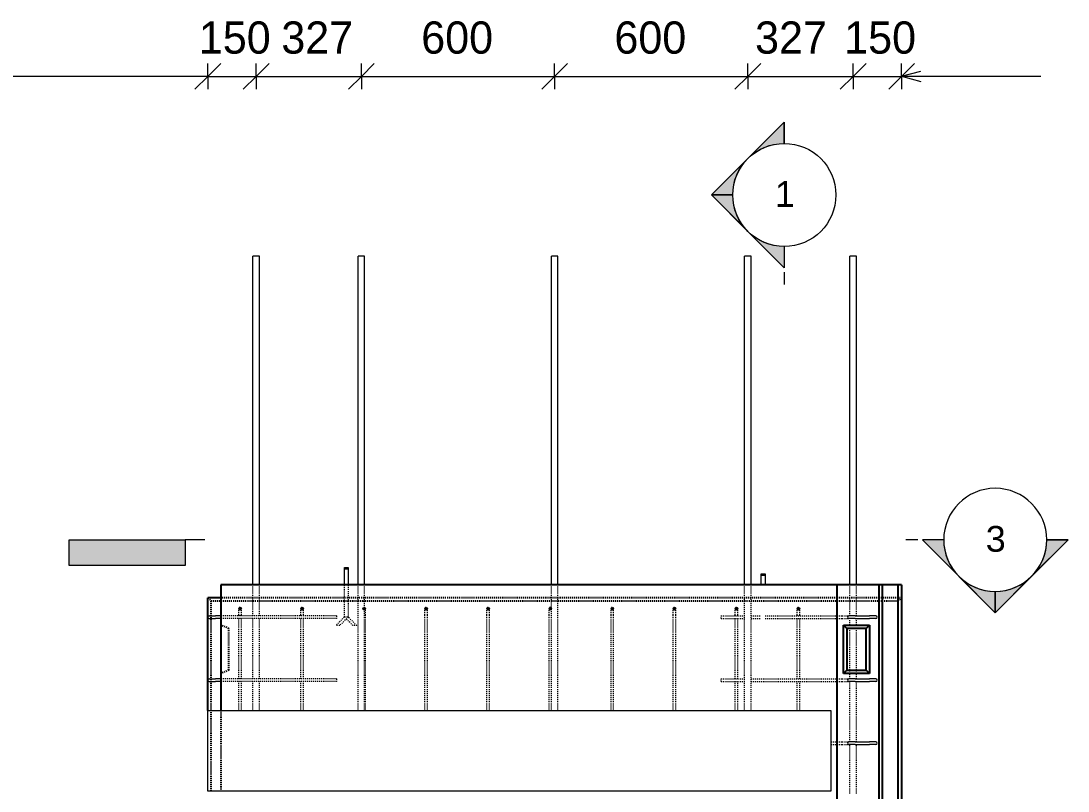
# Model space of a CAD drawing. Header units: millimetres. Extents: x 14477 to 26927, y -2096 to 7670.
# Drawn here: x 17730 to 20982, y 3060 to 5450 of the extents above; entities that cross this region are included whole.
import ezdxf

# ---------------------------------------------------------------- set-up
doc = ezdxf.new("R2010")
doc.units = ezdxf.units.MM
doc.linetypes.add('Dash', pattern=[6.36, 3.18, -3.18])
for name, color, linetype, lineweight in [('A-ANNO-DIMS', 211, 'Continuous', 9), ('A-ANNO-DIMS-40', 211, 'Continuous', 9), ('A-DETL-THIN', 151, 'Continuous', 18), ('A-GENM', 13, 'Continuous', 18), ('A-GENM-HDLN', 13, 'Dash', 18), ('A-WALL', 113, 'Continuous', 25), ('A-WALL-HDLN', 110, 'Dash', 25), ('G-ANNO-SYMB', 111, 'Continuous', 9), ('G-ANNO-TEXT', 231, 'Continuous', 9), ('S-BEAM', 12, 'Continuous', 18), ('S-RBAR', 171, 'Continuous', 18)]:
    doc.layers.add(name, color=color, linetype=linetype, lineweight=lineweight)
doc.styles.add('Arial', font='arial.ttf', dxfattribs={"height": 80})
doc.styles.add('Nirmala UI Semilight', font='NirmalaS.ttf', dxfattribs={"height": 100})
doc.dimstyles.new('Arrow_Filled_-_2_5_NI_UI', dxfattribs={"dimscale": 304.8, "dimtxt": 104.736395, "dimasz": 0.262467, "dimexe": 0.131234, "dimexo": 0.0625, "dimgap": 0.131234, "dimtad": 1, "dimdec": 0, "dimzin": 0, "dimdsep": 46, "dimtxsty": 'Nirmala UI Semilight', "dimblk1": 'OBLIQUE', "dimblk2": 'OBLIQUE', "dimsah": 1, "dimcen": 0.09, "dimazin": 0, "dimtfac": 1, "dimtdec": 4, "dimtix": 1, "dimtmove": 0, "dimatfit": 3, "dimfxl": 0.131234, "dimfxlon": 1, "dimtvp": 1, "dimtolj": 1, "dimtzin": 0, "dimarcsym": 2})
doc.dimstyles.new('Arrow_Filled_-_2_5_NI_UI_2', dxfattribs={"dimscale": 304.8, "dimtxt": 104.736395, "dimasz": 0.262467, "dimexe": 0.131234, "dimexo": 0.0625, "dimgap": 0.131234, "dimtad": 1, "dimdec": 0, "dimzin": 0, "dimdsep": 46, "dimtxsty": 'Nirmala UI Semilight', "dimblk1": 'OBLIQUE', "dimblk2": 'OBLIQUE', "dimsah": 1, "dimcen": 0.09, "dimazin": 0, "dimtfac": 1, "dimtdec": 4, "dimtix": 1, "dimtmove": 2, "dimatfit": 3, "dimfxl": 0.131234, "dimfxlon": 1, "dimtvp": 1, "dimtolj": 1, "dimtzin": 0, "dimarcsym": 2})

# ---------------------------------------------------------------- blocks, each defined once
blk = doc.blocks.new('M_Rectangular Corbel - M_Rectangular Corbel-1451328-Elevation Front')
at = {"layer": 'S-BEAM'}
for p, q in [((18310.1, 3060), (18310.1, 3310)), ((18310.1, 3310), (20244.6, 3310)), ((20244.6, 3310), (20244.6, 3060)), ((20244.6, 3060), (18310.1, 3060))]:
    blk.add_line(p, q, dxfattribs=at)
blk = doc.blocks.new('RR spread anchor face based - RR-SA-4_0-180-V1-Elevation Front')
at = {"layer": 'A-GENM'}
for p, q in [((20028.6, 3728.8), (20028.6, 3733.8)), ((20028.6, 3733.8), (20040.6, 3733.8)), ((20028.6, 3700), (20028.6, 3728.8)), ((20040.6, 3728.8), (20028.6, 3728.8)), ((20040.6, 3733.8), (20040.6, 3728.8)), ((20040.6, 3728.8), (20040.6, 3700))]:
    blk.add_line(p, q, dxfattribs=at)
blk = doc.blocks.new('RR spread anchor face based - RR-SA-4_0-180-1726831-Elevation Front')
at = {"layer": 'A-GENM'}
for p, q in [((18734.1, 3748.8), (18734.1, 3753.8)), ((18734.1, 3753.8), (18746.1, 3753.8)), ((18734.1, 3700), (18734.1, 3748.8)), ((18746.1, 3748.8), (18734.1, 3748.8)), ((18746.1, 3753.8), (18746.1, 3748.8)), ((18746.1, 3748.8), (18746.1, 3700))]:
    blk.add_line(p, q, dxfattribs=at)
at = {"layer": 'A-GENM-HDLN'}
for p, q in [((18734.1, 3600.3), (18734.1, 3700)), ((18746.1, 3700), (18746.1, 3600.3)), ((18734.1, 3600.3), (18707.6, 3573.8)), ((18746.1, 3600.3), (18719.6, 3573.8)), ((18734.1, 3600.3), (18746.1, 3600.3)), ((18734.1, 3600.3), (18746.1, 3600.3)), ((18760.6, 3573.8), (18740.1, 3594.3)), ((18772.6, 3573.8), (18746.1, 3600.3)), ((18719.6, 3573.8), (18707.6, 3573.8)), ((18772.6, 3573.8), (18760.6, 3573.8))]:
    blk.add_line(p, q, dxfattribs=at)
blk = doc.blocks.new('Detail View - M_Section Head - Filled SHOP DWG-1002450-Elevation Front')
at = {"layer": 'G-ANNO-SYMB'}
h = blk.add_hatch(color=256, dxfattribs=at)
edge = h.paths.add_edge_path()
edge.add_line((20529.2, -460.2), (20595.5, -460.2))
edge.add_arc((20755.5, -460.2), 160, 180, 225)
edge.add_line((20642.3, -573.3), (20529.2, -460.2))
h = blk.add_hatch(color=256, dxfattribs=at)
edge = h.paths.add_edge_path()
edge.add_line((20981.8, -460.2), (20868.6, -573.3))
edge.add_arc((20755.5, -460.2), 160, 315, 360)
edge.add_line((20915.5, -460.2), (20981.8, -460.2))
h = blk.add_hatch(color=256, dxfattribs=at)
edge = h.paths.add_edge_path()
edge.add_line((20755.5, -686.5), (20642.3, -573.3))
edge.add_arc((20755.5, -460.2), 160, 225, 270)
edge.add_line((20755.5, -620.2), (20755.5, -686.5))
h = blk.add_hatch(color=256, dxfattribs=at)
edge = h.paths.add_edge_path()
edge.add_line((20755.5, -686.5), (20755.5, -620.2))
edge.add_arc((20755.5, -460.2), 160, 270, 315)
edge.add_line((20868.6, -573.3), (20755.5, -686.5))
for p, q in [((20755.5, -686.5), (20529.2, -460.2)), ((20595.5, -460.2), (20529.2, -460.2)), ((20529.2, -460.2), (20642.3, -573.3)), ((20595.5, -460.2), (20529.2, -460.2)), ((20755.5, -686.5), (20981.8, -460.2)), ((20868.6, -573.3), (20981.8, -460.2)), ((20915.5, -460.2), (20981.8, -460.2)), ((20981.8, -460.2), (20915.5, -460.2)), ((20642.3, -573.3), (20755.5, -686.5)), ((20755.5, -686.5), (20868.6, -573.3)), ((20755.5, -620.2), (20755.5, -686.5)), ((20755.5, -686.5), (20755.5, -620.2))]:
    blk.add_line(p, q, dxfattribs=at)
for start, end in [(360, 180), (180, 360), (180, 225), (315, 0), (225, 270), (270, 315)]:
    blk.add_arc((20755.5, -460.2), 160, start, end, dxfattribs=at)
blk = doc.blocks.new('DIMBLOCK21-Elevation Front')
at = {"layer": 'A-ANNO-DIMS-40'}
for p, q in [((18310.1, 5278.5), (18350.1, 5318.5)), ((18310.1, 5278.5), (18310.1, 5318.5)), ((18460.1, 5278.5), (18500.1, 5318.5)), ((18460.1, 5278.5), (18460.1, 5318.5)), ((18310.1, 5278.5), (18270.1, 5238.5)), ((18310.1, 5278.5), (18460.1, 5278.5)), ((18310.1, 5278.5), (18310.1, 5238.5)), ((18460.1, 5278.5), (18420.1, 5238.5)), ((18460.1, 5278.5), (18460.1, 5238.5))]:
    blk.add_line(p, q, dxfattribs=at)
at = {"layer": 'A-ANNO-DIMS-40', "color": 0, "insert": (18282.2, 5449), "char_height": 100, "width": 246.797, "attachment_point": 1, "line_spacing_factor": 1.142579, "style": 'Nirmala UI Semilight'}
blk.add_mtext('150', dxfattribs=at)
blk = doc.blocks.new('_Oblique')
at = {"color": 0, "linetype": 'ByBlock', "lineweight": -2}
blk.add_line((-0.5, -0.5), (0.5, 0.5), dxfattribs=at)
blk = doc.blocks.new('DIMBLOCK22-Elevation Front')
at = {"layer": 'A-ANNO-DIMS-40'}
for p, q in [((18460.1, 5278.5), (18500.1, 5318.5)), ((18460.1, 5278.5), (18460.1, 5318.5)), ((18787.1, 5278.5), (18827.1, 5318.5)), ((18787.1, 5278.5), (18787.1, 5318.5)), ((18460.1, 5278.5), (18420.1, 5238.5)), ((18460.1, 5278.5), (18787.1, 5278.5)), ((18460.1, 5278.5), (18460.1, 5238.5)), ((18787.1, 5278.5), (18747.1, 5238.5)), ((18787.1, 5278.5), (18787.1, 5238.5))]:
    blk.add_line(p, q, dxfattribs=at)
at = {"layer": 'A-ANNO-DIMS-40', "color": 0, "insert": (18538.3, 5449), "char_height": 100, "width": 269.649, "attachment_point": 1, "line_spacing_factor": 1.142579, "style": 'Nirmala UI Semilight'}
blk.add_mtext('327', dxfattribs=at)
blk = doc.blocks.new('DIMBLOCK23-Elevation Front')
at = {"layer": 'A-ANNO-DIMS-40'}
for p, q in [((18787.1, 5278.5), (18827.1, 5318.5)), ((18787.1, 5278.5), (18787.1, 5318.5)), ((19387.1, 5278.5), (19427.1, 5318.5)), ((19387.1, 5278.5), (19387.1, 5318.5)), ((18787.1, 5278.5), (18747.1, 5238.5)), ((18787.1, 5278.5), (19387.1, 5278.5)), ((18787.1, 5278.5), (18787.1, 5238.5)), ((19387.1, 5278.5), (19347.1, 5238.5)), ((19387.1, 5278.5), (19387.1, 5238.5))]:
    blk.add_line(p, q, dxfattribs=at)
at = {"layer": 'A-ANNO-DIMS-40', "color": 0, "insert": (18972.8, 5449), "char_height": 100, "width": 274.219, "attachment_point": 1, "line_spacing_factor": 1.142579, "style": 'Nirmala UI Semilight'}
blk.add_mtext('600', dxfattribs=at)
blk = doc.blocks.new('DIMBLOCK24-Elevation Front')
at = {"layer": 'A-ANNO-DIMS-40'}
for p, q in [((19387.1, 5278.5), (19427.1, 5318.5)), ((19387.1, 5278.5), (19387.1, 5318.5)), ((19987.1, 5278.5), (20027.1, 5318.5)), ((19987.1, 5278.5), (19987.1, 5318.5)), ((19387.1, 5278.5), (19347.1, 5238.5)), ((19387.1, 5278.5), (19987.1, 5278.5)), ((19387.1, 5278.5), (19387.1, 5238.5)), ((19987.1, 5278.5), (19947.1, 5238.5)), ((19987.1, 5278.5), (19987.1, 5238.5))]:
    blk.add_line(p, q, dxfattribs=at)
at = {"layer": 'A-ANNO-DIMS-40', "color": 0, "insert": (19572.8, 5449), "char_height": 100, "width": 274.219, "attachment_point": 1, "line_spacing_factor": 1.142579, "style": 'Nirmala UI Semilight'}
blk.add_mtext('600', dxfattribs=at)
blk = doc.blocks.new('DIMBLOCK25-Elevation Front')
at = {"layer": 'A-ANNO-DIMS-40'}
for p, q in [((19987.1, 5278.5), (20027.1, 5318.5)), ((19987.1, 5278.5), (19987.1, 5318.5)), ((20314.2, 5278.5), (20354.2, 5318.5)), ((20314.2, 5278.5), (20314.2, 5318.5)), ((19987.1, 5278.5), (19947.1, 5238.5)), ((19987.1, 5278.5), (20314.2, 5278.5)), ((19987.1, 5278.5), (19987.1, 5238.5)), ((20314.2, 5278.5), (20274.2, 5238.5)), ((20314.2, 5278.5), (20314.2, 5238.5))]:
    blk.add_line(p, q, dxfattribs=at)
at = {"layer": 'A-ANNO-DIMS-40', "color": 0, "insert": (20009.7, 5449), "char_height": 100, "width": 269.649, "attachment_point": 1, "line_spacing_factor": 1.142579, "style": 'Nirmala UI Semilight'}
blk.add_mtext('327', dxfattribs=at)
blk = doc.blocks.new('DIMBLOCK26-Elevation Front')
at = {"layer": 'A-ANNO-DIMS-40'}
for p, q in [((20314.2, 5278.5), (20354.2, 5318.5)), ((20314.2, 5278.5), (20314.2, 5318.5)), ((20464.6, 5278.5), (20504.6, 5318.5)), ((20464.6, 5278.5), (20464.6, 5318.5)), ((20314.2, 5278.5), (20274.2, 5238.5)), ((20314.2, 5278.5), (20464.6, 5278.5)), ((20314.2, 5278.5), (20314.2, 5238.5)), ((20464.6, 5278.5), (20424.6, 5238.5)), ((20464.6, 5278.5), (20464.6, 5238.5))]:
    blk.add_line(p, q, dxfattribs=at)
at = {"layer": 'A-ANNO-DIMS-40', "color": 0, "insert": (20286.5, 5449), "char_height": 100, "width": 246.797, "attachment_point": 1, "line_spacing_factor": 1.142579, "style": 'Nirmala UI Semilight'}
blk.add_mtext('150', dxfattribs=at)
blk = doc.blocks.new('Detail View - M_Section Tail - Filled Horizontal-14034-Elevation Front')
at = {"layer": 'G-ANNO-SYMB'}
blk.add_hatch(color=256, dxfattribs=at).paths.add_polyline_path([(18239.3, -540.2), (18239.3, -460.2), (17879.3, -460.2), (17879.3, -540.2)])
for p, q in [((17879.3, -540.2), (17879.3, -460.2)), ((17879.3, -460.2), (18239.3, -460.2)), ((18239.3, -460.2), (18239.3, -540.2)), ((18239.3, -540.2), (17879.3, -540.2))]:
    blk.add_line(p, q, dxfattribs=at)

msp = doc.modelspace()

# ---------------------------------------------------------------- hatches: boundary and pattern name
at = {"layer": 'S-RBAR'}
for points in [[(18410.1, 3622), (18414.1, 3626), (18410.1, 3630), (18406.1, 3626)], [(18602.8, 3622), (18606.8, 3626), (18602.8, 3630), (18598.8, 3626)], [(18795.5, 3622), (18799.5, 3626), (18795.5, 3630), (18791.5, 3626)], [(18988.2, 3622), (18992.2, 3626), (18988.2, 3630), (18984.2, 3626)], [(19181, 3622), (19185, 3626), (19181, 3630), (19177, 3626)], [(19373.7, 3622), (19377.7, 3626), (19373.7, 3630), (19369.7, 3626)], [(19566.4, 3622), (19570.4, 3626), (19566.4, 3630), (19562.4, 3626)], [(19759.1, 3622), (19763.1, 3626), (19759.1, 3630), (19755.1, 3626)], [(19951.8, 3622), (19955.8, 3626), (19951.8, 3630), (19947.8, 3626)], [(20144.6, 3622), (20148.6, 3626), (20144.6, 3630), (20140.6, 3626)]]:
    msp.add_hatch(color=256, dxfattribs=at).paths.add_polyline_path(points)
h = msp.add_hatch(color=256, dxfattribs=at)
edge = h.paths.add_edge_path()
edge.add_arc((18410.1, 3626), 4, 0, 360)
h = msp.add_hatch(color=256, dxfattribs=at)
edge = h.paths.add_edge_path()
edge.add_arc((18602.8, 3626), 4, 0, 360)
h = msp.add_hatch(color=256, dxfattribs=at)
edge = h.paths.add_edge_path()
edge.add_arc((18795.5, 3626), 4, 0, 360)
h = msp.add_hatch(color=256, dxfattribs=at)
edge = h.paths.add_edge_path()
edge.add_arc((18988.2, 3626), 4, 0, 360)
h = msp.add_hatch(color=256, dxfattribs=at)
edge = h.paths.add_edge_path()
edge.add_arc((19181, 3626), 4, 0, 360)
h = msp.add_hatch(color=256, dxfattribs=at)
edge = h.paths.add_edge_path()
edge.add_arc((19373.7, 3626), 4, 0, 360)
h = msp.add_hatch(color=256, dxfattribs=at)
edge = h.paths.add_edge_path()
edge.add_arc((19566.4, 3626), 4, 0, 360)
h = msp.add_hatch(color=256, dxfattribs=at)
edge = h.paths.add_edge_path()
edge.add_arc((19759.1, 3626), 4, 0, 360)
h = msp.add_hatch(color=256, dxfattribs=at)
edge = h.paths.add_edge_path()
edge.add_arc((19951.8, 3626), 4, 0, 360)
h = msp.add_hatch(color=256, dxfattribs=at)
edge = h.paths.add_edge_path()
edge.add_arc((20144.6, 3626), 4, 0, 360)

# ---------------------------------------------------------------- linework, layer by layer
at = {"layer": 'A-DETL-THIN'}
msp.add_line((18310.1, 5278.5), (16538.7, 5278.5), dxfattribs=at)
at = {"layer": 'A-WALL'}
for p, q in [((18350.1, 3700), (18350.1, 3310)), ((20464.6, 3700), (18350.1, 3700)), ((20264.6, -1395), (20264.6, 3700)), ((20394.6, -1395), (20394.6, 3700)), ((20404.6, 3700), (20404.6, -1395)), ((20454.6, -1395), (20454.6, 3700)), ((20464.6, 3700), (20464.6, -1395)), ((18310.1, 3600.4), (18310.1, 3660)), ((18350.1, 3660), (18310.1, 3660)), ((18310.1, 3404.6), (18310.1, 3599.6)), ((20284.6, 3425), (20284.6, 3575)), ((20284.6, 3575), (20364.6, 3575)), ((20294.6, 3565), (20284.6, 3575)), ((20294.6, 3565), (20294.6, 3435)), ((20354.6, 3565), (20294.6, 3565)), ((20354.6, 3565), (20364.6, 3575)), ((20354.6, 3435), (20354.6, 3565)), ((20364.6, 3575), (20364.6, 3425)), ((20284.6, 3425), (20294.6, 3435)), ((20364.6, 3425), (20284.6, 3425)), ((20294.6, 3435), (20354.6, 3435)), ((20354.6, 3435), (20364.6, 3425)), ((18310.1, 3310), (18310.1, 3403.8))]:
    msp.add_line(p, q, dxfattribs=at)
at = {"layer": 'A-WALL-HDLN'}
for p, q in [((18310.5, 3660), (18320.1, 3650.4)), ((18320.1, 3310), (18320.1, 3650.4)), ((18320.1, 3650.4), (18350, 3650.4)), ((20264.5, 3660), (18350.1, 3660)), ((18350.1, 3650.4), (18450, 3650.4)), ((18450.1, 3650.4), (18470, 3650.4)), ((18470.1, 3650.4), (18734, 3650.4)), ((18734.1, 3650.4), (18746, 3650.4)), ((18746.1, 3650.4), (18777, 3650.4)), ((18777.1, 3650.4), (18797, 3650.4)), ((18797.1, 3650.4), (19377, 3650.4)), ((19377.1, 3650.4), (19397, 3650.4)), ((19397.1, 3650.4), (19977, 3650.4)), ((19977.1, 3650.4), (19997, 3650.4)), ((19997.1, 3650.4), (20264.5, 3650.4)), ((20394.5, 3660), (20264.6, 3660)), ((20264.6, 3650.4), (20304.1, 3650.4)), ((20304.2, 3650.4), (20324.1, 3650.4)), ((20324.2, 3650.4), (20394.5, 3650.4)), ((20404.5, 3660), (20394.6, 3660)), ((20394.6, 3650.4), (20404.5, 3650.4)), ((20454.5, 3660), (20404.6, 3660)), ((20404.6, 3650.4), (20454.5, 3650.4)), ((20454.6, 3650.4), (20464.1, 3660)), ((20464.6, 3660), (20454.6, 3660)), ((18375.1, 3565), (18350.1, 3575)), ((18375.1, 3435), (18375.1, 3565)), ((18375.1, 3435), (18350.1, 3425)), ((18320.1, 3060), (18320.1, 3310)), ((18350.1, 3310), (18350.1, 3060))]:
    msp.add_line(p, q, dxfattribs=at)
at = {"layer": 'G-ANNO-SYMB'}
for p, q in [((20100.5, 4670.2), (20100.5, 4632.6)), ((18300.9, 3839.8), (18239.3, 3839.8)), ((20515.5, 3839.8), (20477.7, 3839.8))]:
    msp.add_line(p, q, dxfattribs=at)
at = {"layer": 'G-ANNO-TEXT', "color": 7}
for q in [(20524.6, 5294.7), (20524.6, 5262.5), (20897, 5278.6)]:
    msp.add_line((20464.6, 5278.6), q, dxfattribs=at)
at = {"layer": 'S-RBAR'}
for p, q in [((18470.1, 4720), (18450.1, 4720)), ((18450.1, 3700), (18450.1, 4720)), ((18470.1, 3700), (18470.1, 4720)), ((18797.1, 4720), (18777.1, 4720)), ((18777.1, 3700), (18777.1, 4720)), ((18797.1, 3700), (18797.1, 4720)), ((19397.1, 4720), (19377.1, 4720)), ((19377.1, 3700), (19377.1, 4720)), ((19397.1, 3700), (19397.1, 4720)), ((19997.1, 4720), (19977.1, 4720)), ((19977.1, 3700), (19977.1, 4720)), ((19997.1, 3700), (19997.1, 4720)), ((20324.2, 4720), (20304.2, 4720)), ((20304.2, 3700), (20304.2, 4720)), ((20324.2, 3700), (20324.2, 4720)), ((18410.1, 3630), (18406.1, 3626)), ((18406.1, 3626), (18410.1, 3622)), ((18414.1, 3626), (18410.1, 3630)), ((18410.1, 3622), (18414.1, 3626)), ((18602.8, 3630), (18598.8, 3626)), ((18598.8, 3626), (18602.8, 3622)), ((18606.8, 3626), (18602.8, 3630)), ((18602.8, 3622), (18606.8, 3626)), ((18795.5, 3630), (18791.5, 3626)), ((18791.5, 3626), (18795.5, 3622)), ((18799.5, 3626), (18795.5, 3630)), ((18795.5, 3622), (18799.5, 3626)), ((18988.2, 3630), (18984.2, 3626)), ((18984.2, 3626), (18988.2, 3622)), ((18992.2, 3626), (18988.2, 3630)), ((18988.2, 3622), (18992.2, 3626)), ((19181, 3630), (19177, 3626)), ((19177, 3626), (19181, 3622)), ((19185, 3626), (19181, 3630)), ((19181, 3622), (19185, 3626)), ((19373.7, 3630), (19369.7, 3626)), ((19369.7, 3626), (19373.7, 3622)), ((19377.7, 3626), (19373.7, 3630)), ((19373.7, 3622), (19377.7, 3626)), ((19566.4, 3630), (19562.4, 3626)), ((19562.4, 3626), (19566.4, 3622)), ((19570.4, 3626), (19566.4, 3630)), ((19566.4, 3622), (19570.4, 3626)), ((19759.1, 3630), (19755.1, 3626)), ((19755.1, 3626), (19759.1, 3622)), ((19763.1, 3626), (19759.1, 3630)), ((19759.1, 3622), (19763.1, 3626)), ((19951.8, 3630), (19947.8, 3626)), ((19947.8, 3626), (19951.8, 3622)), ((19955.8, 3626), (19951.8, 3630)), ((19951.8, 3622), (19955.8, 3626)), ((20144.6, 3630), (20140.6, 3626)), ((20140.6, 3626), (20144.6, 3622)), ((20148.6, 3626), (20144.6, 3630)), ((20144.6, 3622), (20148.6, 3626)), ((18314.1, 3604), (18334.1, 3604)), ((18314.1, 3596), (18334.1, 3596)), ((18350.1, 3604), (18334.1, 3604)), ((18350.1, 3596), (18334.1, 3596)), ((20320.6, 3604), (20300.6, 3604)), ((20320.6, 3596), (20300.6, 3596)), ((20320.6, 3604), (20364.6, 3604)), ((20320.6, 3596), (20364.6, 3596)), ((20384.6, 3604), (20364.6, 3604)), ((20384.6, 3596), (20364.6, 3596)), ((18314.1, 3408.2), (18334.1, 3408.2)), ((18314.1, 3400.2), (18334.1, 3400.2)), ((18350.1, 3408.2), (18334.1, 3408.2)), ((18350.1, 3400.2), (18334.1, 3400.2)), ((20320.6, 3408.2), (20300.6, 3408.2)), ((20320.6, 3400.2), (20300.6, 3400.2)), ((20320.6, 3408.2), (20364.6, 3408.2)), ((20320.6, 3400.2), (20364.6, 3400.2)), ((20384.6, 3408.2), (20364.6, 3408.2)), ((20384.6, 3400.2), (20364.6, 3400.2)), ((20320.6, 3212.4), (20300.6, 3212.4)), ((20320.6, 3204.4), (20300.6, 3204.4)), ((20320.6, 3212.4), (20364.6, 3212.4)), ((20320.6, 3204.4), (20364.6, 3204.4)), ((20384.6, 3212.4), (20364.6, 3212.4)), ((20384.6, 3204.4), (20364.6, 3204.4))]:
    msp.add_line(p, q, dxfattribs=at)
at = {"layer": 'S-RBAR', "linetype": 'Dash'}
for p, q in [((18450.1, 3660), (18450.1, 3700)), ((18470.1, 3660), (18470.1, 3700)), ((18777.1, 3660), (18777.1, 3700)), ((18797.1, 3660), (18797.1, 3700)), ((19377.1, 3660), (19377.1, 3700)), ((19397.1, 3660), (19397.1, 3700)), ((19977.1, 3660), (19977.1, 3700)), ((19997.1, 3660), (19997.1, 3700)), ((20304.2, 3660), (20304.2, 3700)), ((20324.2, 3660), (20324.2, 3700)), ((18450.1, 3604), (18450.1, 3660)), ((18470.1, 3604), (18470.1, 3660)), ((18777.1, 3310), (18777.1, 3660)), ((18797.1, 3628.5), (18797.1, 3660)), ((19377.1, 3626.7), (19377.1, 3660)), ((19397.1, 3310), (19397.1, 3660)), ((19977.1, 3310), (19977.1, 3660)), ((19997.1, 3310), (19997.1, 3660)), ((20304.2, 3604), (20304.2, 3660)), ((20324.2, 3604), (20324.2, 3660)), ((18406.1, 3606), (18406.1, 3626)), ((18414.1, 3606), (18414.1, 3626)), ((18598.8, 3606), (18598.8, 3626)), ((18606.8, 3606), (18606.8, 3626)), ((18797.1, 3623.6), (18797.1, 3628.4)), ((18797.1, 3310), (18797.1, 3623.5)), ((18799.5, 3606), (18799.5, 3626)), ((18984.2, 3606), (18984.2, 3626)), ((18992.2, 3606), (18992.2, 3626)), ((19177, 3606), (19177, 3626)), ((19185, 3606), (19185, 3626)), ((19369.7, 3606), (19369.7, 3626)), ((19377.1, 3625.5), (19377.1, 3626.5)), ((19377.1, 3310), (19377.1, 3625.3)), ((19562.4, 3606), (19562.4, 3626)), ((19570.4, 3606), (19570.4, 3626)), ((19755.1, 3606), (19755.1, 3626)), ((19763.1, 3606), (19763.1, 3626)), ((19947.8, 3606), (19947.8, 3626)), ((19955.8, 3606), (19955.8, 3626)), ((20140.6, 3606), (20140.6, 3626)), ((20148.6, 3606), (20148.6, 3626)), ((18710.1, 3604), (18350.1, 3604)), ((18710.1, 3596), (18350.1, 3596)), ((18406.1, 3604), (18406.1, 3606)), ((18406.1, 3408.2), (18406.1, 3596)), ((18414.1, 3604), (18414.1, 3606)), ((18414.1, 3408.2), (18414.1, 3596)), ((18450.1, 3408.2), (18450.1, 3596)), ((18470.1, 3408.2), (18470.1, 3596)), ((18598.8, 3604), (18598.8, 3606)), ((18598.8, 3408.2), (18598.8, 3596)), ((18606.8, 3604), (18606.8, 3606)), ((18606.8, 3408.2), (18606.8, 3596)), ((18710.1, 3604), (18710.1, 3596)), ((18799.5, 3310), (18799.5, 3606)), ((18984.2, 3310), (18984.2, 3606)), ((18992.2, 3310), (18992.2, 3606)), ((19177, 3310), (19177, 3606)), ((19185, 3310), (19185, 3606)), ((19369.7, 3310), (19369.7, 3606)), ((19562.4, 3310), (19562.4, 3606)), ((19570.4, 3310), (19570.4, 3606)), ((19755.1, 3310), (19755.1, 3606)), ((19763.1, 3310), (19763.1, 3606)), ((19904.6, 3604), (19977.1, 3604)), ((19904.6, 3596), (19904.6, 3604)), ((19904.6, 3596), (19977.1, 3596)), ((19947.8, 3604), (19947.8, 3606)), ((19947.8, 3408.2), (19947.8, 3596)), ((19955.8, 3604), (19955.8, 3606)), ((19955.8, 3408.2), (19955.8, 3596)), ((19997.1, 3604), (20028.6, 3604)), ((19997.1, 3596), (20028.6, 3596)), ((20040.6, 3604), (20264.5, 3604)), ((20040.6, 3596), (20264.5, 3596)), ((20140.6, 3604), (20140.6, 3606)), ((20140.6, 3408.2), (20140.6, 3596)), ((20148.6, 3604), (20148.6, 3606)), ((20148.6, 3408.2), (20148.6, 3596)), ((20264.6, 3604), (20280.6, 3604)), ((20264.6, 3596), (20280.6, 3596)), ((20280.6, 3604), (20300.5, 3604)), ((20280.6, 3596), (20300.5, 3596)), ((20304.2, 3575), (20304.2, 3596)), ((20324.2, 3575), (20324.2, 3596)), ((20304.2, 3565), (20304.2, 3575)), ((20304.2, 3435), (20304.2, 3565)), ((20324.2, 3565), (20324.2, 3575)), ((20324.2, 3435), (20324.2, 3565)), ((20304.2, 3425), (20304.2, 3435)), ((20304.2, 3408.2), (20304.2, 3425)), ((20324.2, 3425), (20324.2, 3435)), ((20324.2, 3408.2), (20324.2, 3425)), ((18710.1, 3408.2), (18350.1, 3408.2)), ((18710.1, 3400.2), (18350.1, 3400.2)), ((18406.1, 3310), (18406.1, 3400.2)), ((18414.1, 3310), (18414.1, 3400.2)), ((18450.1, 3310), (18450.1, 3400.2)), ((18470.1, 3310), (18470.1, 3400.2)), ((18598.8, 3310), (18598.8, 3400.2)), ((18606.8, 3310), (18606.8, 3400.2)), ((18710.1, 3408.2), (18710.1, 3400.2)), ((19904.6, 3408.2), (19977.1, 3408.2)), ((19904.6, 3400.2), (19904.6, 3408.2)), ((19904.6, 3400.2), (19977.1, 3400.2)), ((19947.8, 3310), (19947.8, 3400.2)), ((19955.8, 3310), (19955.8, 3400.2)), ((19997.1, 3408.2), (20264.5, 3408.2)), ((19997.1, 3400.2), (20264.5, 3400.2)), ((20140.6, 3310), (20140.6, 3400.2)), ((20148.6, 3310), (20148.6, 3400.2)), ((20264.6, 3408.2), (20280.6, 3408.2)), ((20264.6, 3400.2), (20280.6, 3400.2)), ((20280.6, 3408.2), (20300.5, 3408.2)), ((20280.6, 3400.2), (20300.5, 3400.2)), ((20304.2, 3212.4), (20304.2, 3400.2)), ((20324.2, 3212.4), (20324.2, 3400.2)), ((20244.6, 3212.4), (20264.5, 3212.4)), ((20244.6, 3204.4), (20264.5, 3204.4)), ((20264.6, 3212.4), (20280.6, 3212.4)), ((20264.6, 3204.4), (20280.6, 3204.4)), ((20280.6, 3212.4), (20300.5, 3212.4)), ((20280.6, 3204.4), (20300.5, 3204.4)), ((20304.2, 3052.5), (20304.2, 3204.4)), ((20324.2, 3052.5), (20324.2, 3204.4))]:
    msp.add_line(p, q, dxfattribs=at)
at = {"layer": 'S-RBAR'}
for centre in [(18410.1, 3626), (18602.8, 3626), (18795.5, 3626), (18988.2, 3626), (19181, 3626), (19373.7, 3626), (19566.4, 3626), (19759.1, 3626), (19951.8, 3626), (20144.6, 3626)]:
    msp.add_circle(centre, 4, dxfattribs=at)
at = {"layer": 'S-RBAR', "linetype": 'Dash'}
for centre, start, end in [((18410.1, 3626), 91.1706, 178.8294), ((18410.1, 3626), 1.1706, 88.8294), ((18602.8, 3626), 91.1706, 178.8294), ((18602.8, 3626), 1.1706, 88.8294), ((18795.5, 3626), 1.1706, 60), ((18988.2, 3626), 91.1706, 178.8294), ((18988.2, 3626), 1.1706, 88.8294), ((19181, 3626), 91.1706, 178.8294), ((19181, 3626), 1.1706, 88.8294), ((19373.7, 3626), 91.1706, 178.8294), ((19373.7, 3626), 32.9454, 88.8294), ((19566.4, 3626), 91.1706, 178.8294), ((19566.4, 3626), 1.1706, 88.8294), ((19759.1, 3626), 91.1706, 178.8294), ((19759.1, 3626), 1.1706, 88.8294), ((19951.8, 3626), 91.1706, 178.8294), ((19951.8, 3626), 1.1706, 88.8294), ((20144.6, 3626), 91.1706, 178.8294), ((20144.6, 3626), 1.1706, 88.8294)]:
    msp.add_arc(centre, 4, start, end, dxfattribs=at)
at = {"layer": 'S-RBAR'}
for centre, start, end in [((18314.1, 3600), 90, 270), ((20300.6, 3600), 90, 270), ((20384.6, 3600), 270, 90), ((18314.1, 3404.2), 90, 270), ((20300.6, 3404.2), 90, 270), ((20384.6, 3404.2), 270, 90), ((20300.6, 3208.4), 90, 270), ((20384.6, 3208.4), 270, 90)]:
    msp.add_arc(centre, 4, start, end, dxfattribs=at)

# ---------------------------------------------------------------- block references
at = {"layer": 'A-GENM'}
msp.add_blockref('RR spread anchor face based - RR-SA-4_0-180-V1-Elevation Front', (0, 0), dxfattribs=at)
at = {"layer": 'A-GENM-HDLN'}
msp.add_blockref('RR spread anchor face based - RR-SA-4_0-180-1726831-Elevation Front', (0, 0), dxfattribs=at)
at = {"layer": 'G-ANNO-SYMB', "extrusion": (0, 0, -1), "rotation": 90.00000000000038}
msp.add_blockref('Detail View - M_Section Head - Filled SHOP DWG-1002450-Elevation Front', (-20560.6, -15845.2), dxfattribs=at)
at = {"layer": 'G-ANNO-SYMB'}
for name in ['Detail View - M_Section Head - Filled SHOP DWG-1002450-Elevation Front', 'Detail View - M_Section Tail - Filled Horizontal-14034-Elevation Front']:
    msp.add_blockref(name, (0, 4300), dxfattribs=at)
at = {"layer": 'S-BEAM'}
msp.add_blockref('M_Rectangular Corbel - M_Rectangular Corbel-1451328-Elevation Front', (0, 0), dxfattribs=at)

# ---------------------------------------------------------------- texts
at = {"layer": 'G-ANNO-SYMB', "char_height": 80, "width": 76.962, "attachment_point": 1, "style": 'Arial'}
for s, insert in [('1', (20071.1, 4953.3)), ('3', (20726.1, 3882.9))]:
    msp.add_mtext(s, dxfattribs=dict(at, insert=insert))

# ---------------------------------------------------------------- dimensions: what is measured, and where the dimension line sits
at = {"layer": 'A-ANNO-DIMS'}
for base, p1, p2, override, picture, middle in [((18460.1, 5278.5), (18310.1, 5238.5), (18460.1, 5238.5), {"dimpost": '<>', "dimfxl": 150}, 'DIMBLOCK21-Elevation Front', (18385.1, 5370.5)), ((19387.1, 5278.5), (18787.1, 5238.5), (19387.1, 5238.5), {"dimpost": '<>', "dimfxl": 600}, 'DIMBLOCK23-Elevation Front', (19087.1, 5370.2)), ((19987.1, 5278.5), (19387.1, 5238.5), (19987.1, 5238.5), {"dimpost": '<>', "dimfxl": 600}, 'DIMBLOCK24-Elevation Front', (19687.1, 5370.2)), ((20464.6, 5278.5), (20314.2, 5238.5), (20464.6, 5238.5), {"dimpost": '<>', "dimfxl": 150.4}, 'DIMBLOCK26-Elevation Front', (20389.4, 5370.5))]:
    dim = msp.add_linear_dim(base=base, p1=p1, p2=p2, dimstyle='Arrow_Filled_-_2_5_NI_UI', override=override, dxfattribs=at)
    dim.commit()
    dim.dimension.update_dxf_attribs({"geometry": picture, "text_midpoint": middle})
for base, p1, p2, override, picture, middle in [((18787.1, 5278.5), (18460.1, 5238.5), (18787.1, 5238.5), {"dimpost": '<>', "dimfxl": 327}, 'DIMBLOCK22-Elevation Front', (18673.1, 5382.3)), ((20314.2, 5278.5), (19987.1, 5238.5), (20314.2, 5238.5), {"dimpost": '<>', "dimfxl": 327.1}, 'DIMBLOCK25-Elevation Front', (20144.5, 5382.3))]:
    dim = msp.add_linear_dim(base=base, p1=p1, p2=p2, dimstyle='Arrow_Filled_-_2_5_NI_UI_2', override=override, dxfattribs=at)
    dim.commit()
    dim.dimension.update_dxf_attribs({"geometry": picture, "text_midpoint": middle, "dimtype": 160})

doc.saveas('drawing.dxf')
